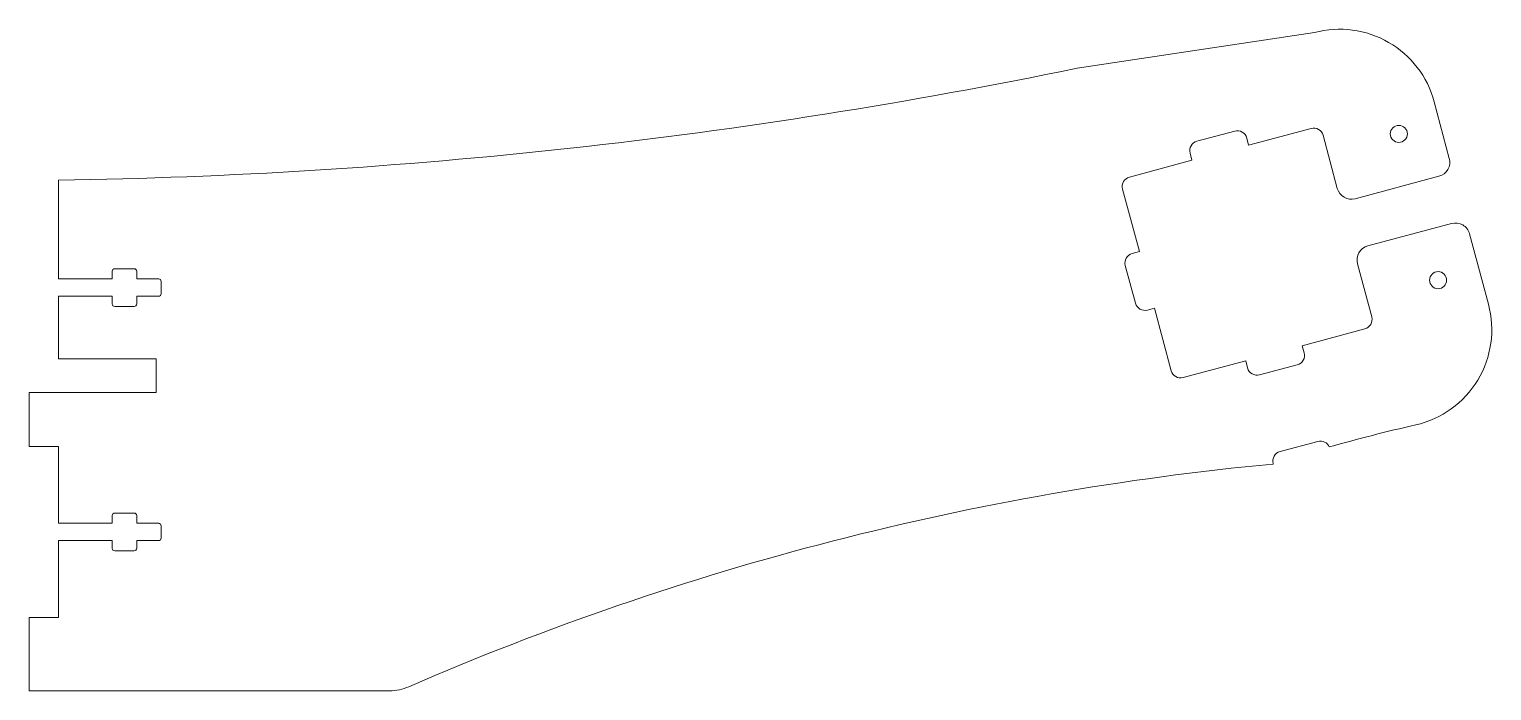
# Model space of a CAD drawing. Header units: millimetres. Extents: x -140 to 160, y 0 to 135.
import ezdxf

# ---------------------------------------------------------------- set-up
doc = ezdxf.new("R2010")
doc.units = ezdxf.units.MM

msp = doc.modelspace()

# ---------------------------------------------------------------- linework, layer by layer
at = {"color": 7, "linetype": 'Continuous', "lineweight": 15}
for p, q in [((74.89, 127.43), (123.46, 134.69)), ((151.06, 108.96), (147.95, 120.55)), ((107.12, 114.53), (99.39, 112.46)), ((122.76, 115.1), (109.96, 111.67)), ((109.96, 111.67), (109.57, 113.12)), ((128.12, 102.81), (125.21, 113.68)), ((98.37, 108.56), (85.57, 105.13)), ((97.98, 110.01), (98.37, 108.56)), ((148.94, 105.29), (131.79, 100.69)), ((-133.7, 104.5), (-133.7, 84.28)), ((84.16, 102.68), (87.59, 89.88)), ((134.38, 91.03), (151.53, 95.63)), ((159.07, 79.09), (155.2, 93.51)), ((87.59, 89.88), (86.14, 89.49)), ((84.72, 87.05), (86.79, 79.32)), ((135.17, 76.49), (132.26, 87.36)), ((-122.7, 84.28), (-133.7, 84.28)), ((-122.7, 85.86), (-122.7, 84.28)), ((-118.2, 86.36), (-122.2, 86.36)), ((-117.7, 84.28), (-117.7, 85.86)), ((-113.2, 84.28), (-117.7, 84.28)), ((-112.7, 81.22), (-112.7, 83.78)), ((-133.7, 80.72), (-133.7, 67.95)), ((-133.7, 80.72), (-122.7, 80.72)), ((-122.7, 80.72), (-122.7, 79.14)), ((-122.2, 78.64), (-118.2, 78.64)), ((-117.7, 79.14), (-117.7, 80.72)), ((-117.7, 80.72), (-113.2, 80.72)), ((89.24, 77.9), (90.69, 78.29)), ((90.69, 78.29), (94.12, 65.49)), ((120.96, 70.61), (133.76, 74.04)), ((121.35, 69.17), (120.96, 70.61)), ((-113.7, 67.95), (-133.7, 67.95)), ((-113.7, 61.05), (-113.7, 67.95)), ((96.57, 64.08), (109.37, 67.51)), ((109.37, 67.51), (109.76, 66.06)), ((112.21, 64.65), (119.93, 66.72)), ((-139.7, 50), (-139.7, 61.05)), ((-139.7, 61.05), (-113.7, 61.05)), ((124.14, 51.01), (116.41, 48.94)), ((-139.7, 50), (-133.7, 50)), ((-133.7, 50), (-133.7, 34.27)), ((115, 46.49), (115.02, 46.41)), ((115, 46.4), (115.02, 46.41)), ((-122.2, 36.36), (-118.2, 36.36)), ((-133.7, 34.27), (-122.7, 34.27)), ((-122.7, 34.27), (-122.7, 35.86)), ((-117.7, 35.86), (-117.7, 34.27)), ((-117.7, 34.27), (-113.2, 34.27)), ((-112.7, 33.77), (-112.7, 31.23)), ((-133.7, 30.73), (-133.7, 15)), ((-122.7, 30.73), (-133.7, 30.73)), ((-122.7, 29.14), (-122.7, 30.73)), ((-117.7, 30.73), (-117.7, 29.14)), ((-113.2, 30.73), (-117.7, 30.73)), ((-118.2, 28.64), (-122.2, 28.64)), ((-139.7, 15), (-139.7, 0)), ((-133.7, 15), (-139.7, 15)), ((-139.7, 0), (-65.94, 0))]:
    msp.add_line(p, q, dxfattribs=at)
for centre in [(140.73, 113.96), (148.76, 84.02)]:
    msp.add_circle(centre, 1.75, dxfattribs=at)
for centre, radius, start, end in [((128.64, 115.38), 20, 15, 105), ((-150.48, 1217.52), 1113.15, 270.86384, 281.68083), ((107.64, 112.6), 2, 15, 105), ((123.28, 113.16), 2, 15, 105), ((99.91, 110.53), 2, 105, 195), ((148.16, 108.19), 3, 285, 15), ((86.09, 103.2), 2, 105, 195), ((131.02, 103.59), 3, 195, 285), ((152.3, 92.73), 3, 15, 105), ((135.16, 88.14), 3, 105, 195), ((86.65, 87.56), 2, 105, 195), ((-122.2, 85.86), 0.5, 90, 180), ((-118.2, 85.86), 0.5, 0, 90), ((-113.2, 83.78), 0.5, 0, 90), ((-113.2, 81.22), 0.5, 270, 360), ((-122.2, 79.14), 0.5, 180, 270), ((-118.2, 79.14), 0.5, 270, 0), ((88.72, 79.84), 2, 195, 285), ((139.75, 73.91), 20, 282.8091, 15), ((133.24, 75.98), 2, 285, 15), ((119.42, 68.65), 2, 285, 15), ((111.69, 66.58), 2, 195, 285), ((96.05, 66.01), 2, 195, 285), ((219.92, -278.73), 341.64, 102.8091, 105.8718), ((124.66, 49.08), 2, 23.7339, 105), ((116.93, 47.01), 2, 105, 195), ((169.71, -532.36), 581.34, 95.4004, 113.48463), ((-122.2, 35.86), 0.5, 90, 180), ((-118.2, 35.86), 0.5, 0, 90), ((-113.2, 33.77), 0.5, 0, 90), ((-113.2, 31.23), 0.5, 270, 0), ((-122.2, 29.14), 0.5, 180, 270), ((-118.2, 29.14), 0.5, 270, 0), ((-65.94, 10), 10, 270, 293.4846)]:
    msp.add_arc(centre, radius, start, end, dxfattribs=at)

doc.saveas('drawing.dxf')
